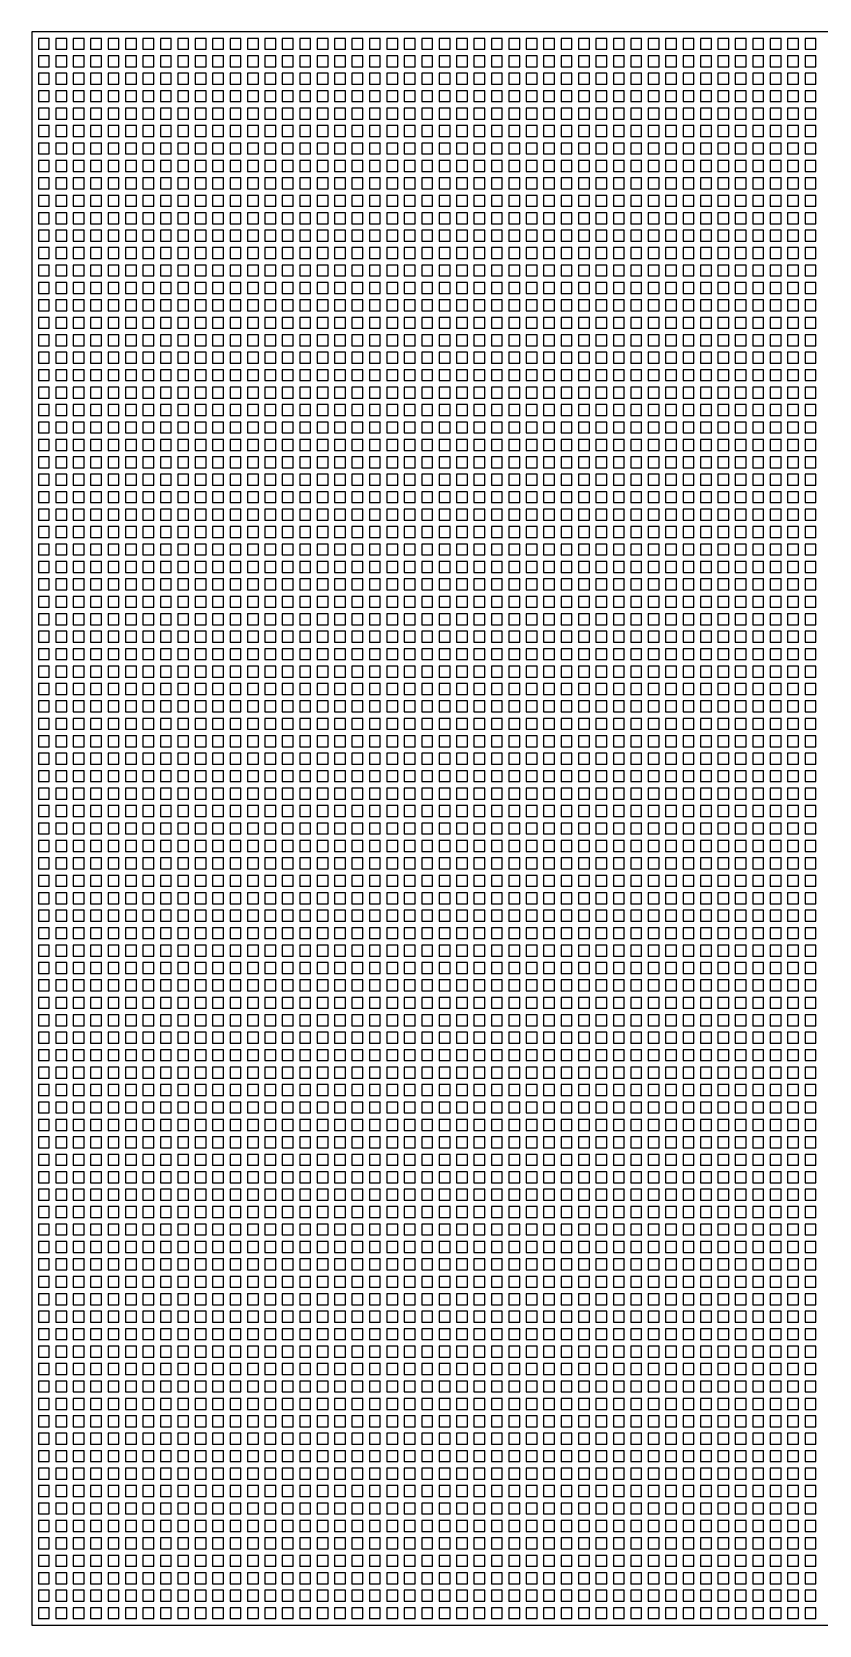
# Model space of a CAD drawing. Header units: millimetres. Extents: x 0 to 731, y 0 to 731.
# Drawn here: x 0 to 362, y 0 to 731 of the extents above; entities that cross this region are included whole.
import ezdxf

# ---------------------------------------------------------------- set-up
doc = ezdxf.new("R2010")
doc.units = ezdxf.units.MM

# ---------------------------------------------------------------- blocks, each defined once
blk = doc.blocks.new('*U1')
blk.add_lwpolyline([(-2.5, -2.5), (2.5, -2.5), (2.5, 2.5), (-2.5, 2.5)], close=True)
blk = doc.blocks.new('*U2')
at = {"color": 0, "linetype": 'ByBlock', "lineweight": -2, "transparency": 16777216}
for p in [(0, 720), (8, 720), (16, 720), (24, 720), (32, 720), (40, 720), (48, 720), (56, 720), (64, 720), (72, 720), (80, 720), (88, 720), (96, 720), (104, 720), (112, 720), (120, 720), (128, 720), (136, 720), (144, 720), (152, 720), (160, 720), (168, 720), (176, 720), (184, 720), (192, 720), (200, 720), (208, 720), (216, 720), (224, 720), (232, 720), (240, 720), (248, 720), (256, 720), (264, 720), (272, 720), (280, 720), (288, 720), (296, 720), (304, 720), (312, 720), (320, 720), (328, 720), (336, 720), (344, 720), (352, 720), (0, 712), (8, 712), (16, 712), (24, 712), (32, 712), (40, 712), (48, 712), (56, 712), (64, 712), (72, 712), (80, 712), (88, 712), (96, 712), (104, 712), (112, 712), (120, 712), (128, 712), (136, 712), (144, 712), (152, 712), (160, 712), (168, 712), (176, 712), (184, 712), (192, 712), (200, 712), (208, 712), (216, 712), (224, 712), (232, 712), (240, 712), (248, 712), (256, 712), (264, 712), (272, 712), (280, 712), (288, 712), (296, 712), (304, 712), (312, 712), (320, 712), (328, 712), (336, 712), (344, 712), (352, 712), (0, 704), (8, 704), (16, 704), (24, 704), (32, 704), (40, 704), (48, 704), (56, 704), (64, 704), (72, 704), (80, 704), (88, 704), (96, 704), (104, 704), (112, 704), (120, 704), (128, 704), (136, 704), (144, 704), (152, 704), (160, 704), (168, 704), (176, 704), (184, 704), (192, 704), (200, 704), (208, 704), (216, 704), (224, 704), (232, 704), (240, 704), (248, 704), (256, 704), (264, 704), (272, 704), (280, 704), (288, 704), (296, 704), (304, 704), (312, 704), (320, 704), (328, 704), (336, 704), (344, 704), (352, 704), (0, 696), (8, 696), (16, 696), (24, 696), (32, 696), (40, 696), (48, 696), (56, 696), (64, 696), (72, 696), (80, 696), (88, 696), (96, 696), (104, 696), (112, 696), (120, 696), (128, 696), (136, 696), (144, 696), (152, 696), (160, 696), (168, 696), (176, 696), (184, 696), (192, 696), (200, 696), (208, 696), (216, 696), (224, 696), (232, 696), (240, 696), (248, 696), (256, 696), (264, 696), (272, 696), (280, 696), (288, 696), (296, 696), (304, 696), (312, 696), (320, 696), (328, 696), (336, 696), (344, 696), (352, 696), (0, 688), (8, 688), (16, 688), (24, 688), (32, 688), (40, 688), (48, 688), (56, 688), (64, 688), (72, 688), (80, 688), (88, 688), (96, 688), (104, 688), (112, 688), (120, 688), (128, 688), (136, 688), (144, 688), (152, 688), (160, 688), (168, 688), (176, 688), (184, 688), (192, 688), (200, 688), (208, 688), (216, 688), (224, 688), (232, 688), (240, 688), (248, 688), (256, 688), (264, 688), (272, 688), (280, 688), (288, 688), (296, 688), (304, 688), (312, 688), (320, 688), (328, 688), (336, 688), (344, 688), (352, 688), (0, 680), (8, 680), (16, 680), (24, 680), (32, 680), (40, 680), (48, 680), (56, 680), (64, 680), (72, 680), (80, 680), (88, 680), (96, 680), (104, 680), (112, 680), (120, 680), (128, 680), (136, 680), (144, 680), (152, 680), (160, 680), (168, 680), (176, 680), (184, 680), (192, 680), (200, 680), (208, 680), (216, 680), (224, 680), (232, 680), (240, 680), (248, 680), (256, 680), (264, 680), (272, 680), (280, 680), (288, 680), (296, 680), (304, 680), (312, 680), (320, 680), (328, 680), (336, 680), (344, 680), (352, 680), (0, 672), (8, 672), (16, 672), (24, 672), (32, 672), (40, 672), (48, 672), (56, 672), (64, 672), (72, 672), (80, 672), (88, 672), (96, 672), (104, 672), (112, 672), (120, 672), (128, 672), (136, 672), (144, 672), (152, 672), (160, 672), (168, 672), (176, 672), (184, 672), (192, 672), (200, 672), (208, 672), (216, 672), (224, 672), (232, 672), (240, 672), (248, 672), (256, 672), (264, 672), (272, 672), (280, 672), (288, 672), (296, 672), (304, 672), (312, 672), (320, 672), (328, 672), (336, 672), (344, 672), (352, 672), (0, 664), (8, 664), (16, 664), (24, 664), (32, 664), (40, 664), (48, 664), (56, 664), (64, 664), (72, 664), (80, 664), (88, 664), (96, 664), (104, 664), (112, 664), (120, 664), (128, 664), (136, 664), (144, 664), (152, 664), (160, 664), (168, 664), (176, 664), (184, 664), (192, 664), (200, 664), (208, 664), (216, 664), (224, 664), (232, 664), (240, 664), (248, 664), (256, 664), (264, 664), (272, 664), (280, 664), (288, 664), (296, 664), (304, 664), (312, 664), (320, 664), (328, 664), (336, 664), (344, 664), (352, 664), (0, 656), (8, 656), (16, 656), (24, 656), (32, 656), (40, 656), (48, 656), (56, 656), (64, 656), (72, 656), (80, 656), (88, 656), (96, 656), (104, 656), (112, 656), (120, 656), (128, 656), (136, 656), (144, 656), (152, 656), (160, 656), (168, 656), (176, 656), (184, 656), (192, 656), (200, 656), (208, 656), (216, 656), (224, 656), (232, 656), (240, 656), (248, 656), (256, 656), (264, 656), (272, 656), (280, 656), (288, 656), (296, 656), (304, 656), (312, 656), (320, 656), (328, 656), (336, 656), (344, 656), (352, 656), (0, 648), (8, 648), (16, 648), (24, 648), (32, 648), (40, 648), (48, 648), (56, 648), (64, 648), (72, 648), (80, 648), (88, 648), (96, 648), (104, 648), (112, 648), (120, 648), (128, 648), (136, 648), (144, 648), (152, 648), (160, 648), (168, 648), (176, 648), (184, 648), (192, 648), (200, 648), (208, 648), (216, 648), (224, 648), (232, 648), (240, 648), (248, 648), (256, 648), (264, 648), (272, 648), (280, 648), (288, 648), (296, 648), (304, 648), (312, 648), (320, 648), (328, 648), (336, 648), (344, 648), (352, 648), (0, 640), (8, 640), (16, 640), (24, 640), (32, 640), (40, 640), (48, 640), (56, 640), (64, 640), (72, 640), (80, 640), (88, 640), (96, 640), (104, 640), (112, 640), (120, 640), (128, 640), (136, 640), (144, 640), (152, 640), (160, 640), (168, 640), (176, 640), (184, 640), (192, 640), (200, 640), (208, 640), (216, 640), (224, 640), (232, 640), (240, 640), (248, 640), (256, 640), (264, 640), (272, 640), (280, 640), (288, 640), (296, 640), (304, 640), (312, 640), (320, 640), (328, 640), (336, 640), (344, 640), (352, 640), (0, 632), (8, 632), (16, 632), (24, 632), (32, 632), (40, 632), (48, 632), (56, 632), (64, 632), (72, 632), (80, 632), (88, 632), (96, 632), (104, 632), (112, 632), (120, 632), (128, 632), (136, 632), (144, 632), (152, 632), (160, 632), (168, 632), (176, 632), (184, 632), (192, 632), (200, 632), (208, 632), (216, 632), (224, 632), (232, 632), (240, 632), (248, 632), (256, 632), (264, 632), (272, 632), (280, 632), (288, 632), (296, 632), (304, 632), (312, 632), (320, 632), (328, 632), (336, 632), (344, 632), (352, 632), (0, 624), (8, 624), (16, 624), (24, 624), (32, 624), (40, 624), (48, 624), (56, 624), (64, 624), (72, 624), (80, 624), (88, 624), (96, 624), (104, 624), (112, 624), (120, 624), (128, 624), (136, 624), (144, 624), (152, 624), (160, 624), (168, 624), (176, 624), (184, 624), (192, 624), (200, 624), (208, 624), (216, 624), (224, 624), (232, 624), (240, 624), (248, 624), (256, 624), (264, 624), (272, 624), (280, 624), (288, 624), (296, 624), (304, 624), (312, 624), (320, 624), (328, 624), (336, 624), (344, 624), (352, 624), (0, 616), (8, 616), (16, 616), (24, 616), (32, 616), (40, 616), (48, 616), (56, 616), (64, 616), (72, 616), (80, 616), (88, 616), (96, 616), (104, 616), (112, 616), (120, 616), (128, 616), (136, 616), (144, 616), (152, 616), (160, 616), (168, 616), (176, 616), (184, 616), (192, 616), (200, 616), (208, 616), (216, 616), (224, 616), (232, 616), (240, 616), (248, 616), (256, 616), (264, 616), (272, 616), (280, 616), (288, 616), (296, 616), (304, 616), (312, 616), (320, 616), (328, 616), (336, 616), (344, 616), (352, 616), (0, 608), (8, 608), (16, 608), (24, 608), (32, 608), (40, 608), (48, 608), (56, 608), (64, 608), (72, 608), (80, 608), (88, 608), (96, 608), (104, 608), (112, 608), (120, 608), (128, 608), (136, 608), (144, 608), (152, 608), (160, 608), (168, 608), (176, 608), (184, 608), (192, 608), (200, 608), (208, 608), (216, 608), (224, 608), (232, 608), (240, 608), (248, 608), (256, 608), (264, 608), (272, 608), (280, 608), (288, 608), (296, 608), (304, 608), (312, 608), (320, 608), (328, 608), (336, 608), (344, 608), (352, 608), (0, 600), (8, 600), (16, 600), (24, 600), (32, 600), (40, 600), (48, 600), (56, 600), (64, 600), (72, 600), (80, 600), (88, 600), (96, 600), (104, 600), (112, 600), (120, 600), (128, 600), (136, 600), (144, 600), (152, 600), (160, 600), (168, 600), (176, 600), (184, 600), (192, 600), (200, 600), (208, 600), (216, 600), (224, 600), (232, 600), (240, 600), (248, 600), (256, 600), (264, 600), (272, 600), (280, 600), (288, 600), (296, 600), (304, 600), (312, 600), (320, 600), (328, 600), (336, 600), (344, 600), (352, 600), (0, 592), (8, 592), (16, 592), (24, 592), (32, 592), (40, 592), (48, 592), (56, 592), (64, 592), (72, 592), (80, 592), (88, 592), (96, 592), (104, 592), (112, 592), (120, 592), (128, 592), (136, 592), (144, 592), (152, 592), (160, 592), (168, 592), (176, 592), (184, 592), (192, 592), (200, 592), (208, 592), (216, 592), (224, 592), (232, 592), (240, 592), (248, 592), (256, 592), (264, 592), (272, 592), (280, 592), (288, 592), (296, 592), (304, 592), (312, 592), (320, 592), (328, 592), (336, 592), (344, 592), (352, 592), (0, 584), (8, 584), (16, 584), (24, 584), (32, 584), (40, 584), (48, 584), (56, 584), (64, 584), (72, 584), (80, 584), (88, 584), (96, 584), (104, 584), (112, 584), (120, 584), (128, 584), (136, 584), (144, 584), (152, 584), (160, 584), (168, 584), (176, 584), (184, 584), (192, 584), (200, 584), (208, 584), (216, 584), (224, 584), (232, 584), (240, 584), (248, 584), (256, 584), (264, 584), (272, 584), (280, 584), (288, 584), (296, 584), (304, 584), (312, 584), (320, 584), (328, 584), (336, 584), (344, 584), (352, 584), (0, 576), (8, 576), (16, 576), (24, 576), (32, 576), (40, 576), (48, 576), (56, 576), (64, 576), (72, 576), (80, 576), (88, 576), (96, 576), (104, 576), (112, 576), (120, 576), (128, 576), (136, 576), (144, 576), (152, 576), (160, 576), (168, 576), (176, 576), (184, 576), (192, 576), (200, 576), (208, 576), (216, 576), (224, 576), (232, 576), (240, 576), (248, 576), (256, 576), (264, 576), (272, 576), (280, 576), (288, 576), (296, 576), (304, 576), (312, 576), (320, 576), (328, 576), (336, 576), (344, 576), (352, 576), (0, 568), (8, 568), (16, 568), (24, 568), (32, 568), (40, 568), (48, 568), (56, 568), (64, 568), (72, 568), (80, 568), (88, 568), (96, 568), (104, 568), (112, 568), (120, 568), (128, 568), (136, 568), (144, 568), (152, 568), (160, 568), (168, 568), (176, 568), (184, 568), (192, 568), (200, 568), (208, 568), (216, 568), (224, 568), (232, 568), (240, 568), (248, 568), (256, 568), (264, 568), (272, 568), (280, 568), (288, 568), (296, 568), (304, 568), (312, 568), (320, 568), (328, 568), (336, 568), (344, 568), (352, 568), (0, 560), (8, 560), (16, 560), (24, 560), (32, 560), (40, 560), (48, 560), (56, 560), (64, 560), (72, 560), (80, 560), (88, 560), (96, 560), (104, 560), (112, 560), (120, 560), (128, 560), (136, 560), (144, 560), (152, 560), (160, 560), (168, 560), (176, 560), (184, 560), (192, 560), (200, 560), (208, 560), (216, 560), (224, 560), (232, 560), (240, 560), (248, 560), (256, 560), (264, 560), (272, 560), (280, 560), (288, 560), (296, 560), (304, 560), (312, 560), (320, 560), (328, 560), (336, 560), (344, 560), (352, 560), (0, 552), (8, 552), (16, 552), (24, 552), (32, 552), (40, 552), (48, 552), (56, 552), (64, 552), (72, 552), (80, 552), (88, 552), (96, 552), (104, 552), (112, 552), (120, 552), (128, 552), (136, 552), (144, 552), (152, 552), (160, 552), (168, 552), (176, 552), (184, 552), (192, 552), (200, 552), (208, 552), (216, 552), (224, 552), (232, 552), (240, 552), (248, 552), (256, 552), (264, 552), (272, 552), (280, 552), (288, 552), (296, 552), (304, 552), (312, 552), (320, 552), (328, 552), (336, 552), (344, 552), (352, 552), (0, 544), (8, 544), (16, 544), (24, 544), (32, 544), (40, 544), (48, 544), (56, 544), (64, 544), (72, 544), (80, 544), (88, 544), (96, 544), (104, 544), (112, 544), (120, 544), (128, 544), (136, 544), (144, 544), (152, 544), (160, 544), (168, 544), (176, 544), (184, 544), (192, 544), (200, 544), (208, 544), (216, 544), (224, 544), (232, 544), (240, 544), (248, 544), (256, 544), (264, 544), (272, 544), (280, 544), (288, 544), (296, 544), (304, 544), (312, 544), (320, 544), (328, 544), (336, 544), (344, 544), (352, 544), (0, 536), (8, 536), (16, 536), (24, 536), (32, 536), (40, 536), (48, 536), (56, 536), (64, 536), (72, 536), (80, 536), (88, 536), (96, 536), (104, 536), (112, 536), (120, 536), (128, 536), (136, 536), (144, 536), (152, 536), (160, 536), (168, 536), (176, 536), (184, 536), (192, 536), (200, 536), (208, 536), (216, 536), (224, 536), (232, 536), (240, 536), (248, 536), (256, 536), (264, 536), (272, 536), (280, 536), (288, 536), (296, 536), (304, 536), (312, 536), (320, 536), (328, 536), (336, 536), (344, 536), (352, 536), (0, 528), (8, 528), (16, 528), (24, 528), (32, 528), (40, 528), (48, 528), (56, 528), (64, 528), (72, 528), (80, 528), (88, 528), (96, 528), (104, 528), (112, 528), (120, 528), (128, 528), (136, 528), (144, 528), (152, 528), (160, 528), (168, 528), (176, 528), (184, 528), (192, 528), (200, 528), (208, 528), (216, 528), (224, 528), (232, 528), (240, 528), (248, 528), (256, 528), (264, 528), (272, 528), (280, 528), (288, 528), (296, 528), (304, 528), (312, 528), (320, 528), (328, 528), (336, 528), (344, 528), (352, 528), (0, 520), (8, 520), (16, 520), (24, 520), (32, 520), (40, 520), (48, 520), (56, 520), (64, 520), (72, 520), (80, 520), (88, 520), (96, 520), (104, 520), (112, 520), (120, 520), (128, 520), (136, 520), (144, 520), (152, 520), (160, 520), (168, 520), (176, 520), (184, 520), (192, 520), (200, 520), (208, 520), (216, 520), (224, 520), (232, 520), (240, 520), (248, 520), (256, 520), (264, 520), (272, 520), (280, 520), (288, 520), (296, 520), (304, 520), (312, 520), (320, 520), (328, 520), (336, 520), (344, 520), (352, 520), (0, 512), (8, 512), (16, 512), (24, 512), (32, 512), (40, 512), (48, 512), (56, 512), (64, 512), (72, 512), (80, 512), (88, 512), (96, 512), (104, 512), (112, 512), (120, 512), (128, 512), (136, 512), (144, 512), (152, 512), (160, 512), (168, 512), (176, 512), (184, 512), (192, 512), (200, 512), (208, 512), (216, 512), (224, 512), (232, 512), (240, 512), (248, 512), (256, 512), (264, 512), (272, 512), (280, 512), (288, 512), (296, 512), (304, 512), (312, 512), (320, 512), (328, 512), (336, 512), (344, 512), (352, 512), (0, 504), (8, 504), (16, 504), (24, 504), (32, 504), (40, 504), (48, 504), (56, 504), (64, 504), (72, 504), (80, 504), (88, 504), (96, 504), (104, 504), (112, 504), (120, 504), (128, 504), (136, 504), (144, 504), (152, 504), (160, 504), (168, 504), (176, 504), (184, 504), (192, 504), (200, 504), (208, 504), (216, 504), (224, 504), (232, 504), (240, 504), (248, 504), (256, 504), (264, 504), (272, 504), (280, 504), (288, 504), (296, 504), (304, 504), (312, 504), (320, 504), (328, 504), (336, 504), (344, 504), (352, 504), (0, 496), (8, 496), (16, 496), (24, 496), (32, 496), (40, 496), (48, 496), (56, 496), (64, 496), (72, 496), (80, 496), (88, 496), (96, 496), (104, 496), (112, 496), (120, 496), (128, 496), (136, 496), (144, 496), (152, 496), (160, 496), (168, 496), (176, 496), (184, 496), (192, 496), (200, 496), (208, 496), (216, 496), (224, 496), (232, 496), (240, 496), (248, 496), (256, 496), (264, 496), (272, 496), (280, 496), (288, 496), (296, 496), (304, 496), (312, 496), (320, 496), (328, 496), (336, 496), (344, 496), (352, 496), (0, 488), (8, 488), (16, 488), (24, 488), (32, 488), (40, 488), (48, 488), (56, 488), (64, 488), (72, 488), (80, 488), (88, 488), (96, 488), (104, 488), (112, 488), (120, 488), (128, 488), (136, 488), (144, 488), (152, 488), (160, 488), (168, 488), (176, 488), (184, 488), (192, 488), (200, 488), (208, 488), (216, 488), (224, 488), (232, 488), (240, 488), (248, 488), (256, 488), (264, 488), (272, 488), (280, 488), (288, 488), (296, 488), (304, 488), (312, 488), (320, 488), (328, 488), (336, 488), (344, 488), (352, 488), (0, 480), (8, 480), (16, 480), (24, 480), (32, 480), (40, 480), (48, 480), (56, 480), (64, 480), (72, 480), (80, 480), (88, 480), (96, 480), (104, 480), (112, 480), (120, 480), (128, 480), (136, 480), (144, 480), (152, 480), (160, 480), (168, 480), (176, 480), (184, 480), (192, 480), (200, 480), (208, 480), (216, 480), (224, 480), (232, 480), (240, 480), (248, 480), (256, 480), (264, 480), (272, 480), (280, 480), (288, 480), (296, 480), (304, 480), (312, 480), (320, 480), (328, 480), (336, 480), (344, 480), (352, 480), (0, 472), (8, 472), (16, 472), (24, 472), (32, 472), (40, 472), (48, 472), (56, 472), (64, 472), (72, 472), (80, 472), (88, 472), (96, 472), (104, 472), (112, 472), (120, 472), (128, 472), (136, 472), (144, 472), (152, 472), (160, 472), (168, 472), (176, 472), (184, 472), (192, 472), (200, 472), (208, 472), (216, 472), (224, 472), (232, 472), (240, 472), (248, 472), (256, 472), (264, 472), (272, 472), (280, 472), (288, 472), (296, 472), (304, 472), (312, 472), (320, 472), (328, 472), (336, 472), (344, 472), (352, 472), (0, 464), (8, 464), (16, 464), (24, 464), (32, 464), (40, 464), (48, 464), (56, 464), (64, 464), (72, 464), (80, 464), (88, 464), (96, 464), (104, 464), (112, 464), (120, 464), (128, 464), (136, 464), (144, 464), (152, 464), (160, 464), (168, 464), (176, 464), (184, 464), (192, 464), (200, 464), (208, 464), (216, 464), (224, 464), (232, 464), (240, 464), (248, 464), (256, 464), (264, 464), (272, 464), (280, 464), (288, 464), (296, 464), (304, 464), (312, 464), (320, 464), (328, 464), (336, 464), (344, 464), (352, 464), (0, 456), (8, 456), (16, 456), (24, 456), (32, 456), (40, 456), (48, 456), (56, 456), (64, 456), (72, 456), (80, 456), (88, 456), (96, 456), (104, 456), (112, 456), (120, 456), (128, 456), (136, 456), (144, 456), (152, 456), (160, 456), (168, 456), (176, 456), (184, 456), (192, 456), (200, 456), (208, 456), (216, 456), (224, 456), (232, 456), (240, 456), (248, 456), (256, 456), (264, 456), (272, 456), (280, 456), (288, 456), (296, 456), (304, 456), (312, 456), (320, 456), (328, 456), (336, 456), (344, 456), (352, 456), (0, 448), (8, 448), (16, 448), (24, 448), (32, 448), (40, 448), (48, 448), (56, 448), (64, 448), (72, 448), (80, 448), (88, 448), (96, 448), (104, 448), (112, 448), (120, 448), (128, 448), (136, 448), (144, 448), (152, 448), (160, 448), (168, 448), (176, 448), (184, 448), (192, 448), (200, 448), (208, 448), (216, 448), (224, 448), (232, 448), (240, 448), (248, 448), (256, 448), (264, 448), (272, 448), (280, 448), (288, 448), (296, 448), (304, 448), (312, 448), (320, 448), (328, 448), (336, 448), (344, 448), (352, 448), (0, 440), (8, 440), (16, 440), (24, 440), (32, 440), (40, 440), (48, 440), (56, 440), (64, 440), (72, 440), (80, 440), (88, 440), (96, 440), (104, 440), (112, 440), (120, 440), (128, 440), (136, 440), (144, 440), (152, 440), (160, 440), (168, 440), (176, 440), (184, 440), (192, 440), (200, 440), (208, 440), (216, 440), (224, 440), (232, 440), (240, 440), (248, 440), (256, 440), (264, 440), (272, 440), (280, 440), (288, 440), (296, 440), (304, 440), (312, 440), (320, 440), (328, 440), (336, 440), (344, 440), (352, 440), (0, 432), (8, 432), (16, 432), (24, 432), (32, 432), (40, 432), (48, 432), (56, 432), (64, 432), (72, 432), (80, 432), (88, 432), (96, 432), (104, 432), (112, 432), (120, 432), (128, 432), (136, 432), (144, 432), (152, 432), (160, 432), (168, 432), (176, 432), (184, 432), (192, 432), (200, 432), (208, 432), (216, 432), (224, 432), (232, 432), (240, 432), (248, 432), (256, 432), (264, 432), (272, 432), (280, 432), (288, 432), (296, 432), (304, 432), (312, 432), (320, 432), (328, 432), (336, 432), (344, 432), (352, 432), (0, 424), (8, 424), (16, 424), (24, 424), (32, 424), (40, 424), (48, 424), (56, 424), (64, 424), (72, 424), (80, 424), (88, 424), (96, 424), (104, 424), (112, 424), (120, 424), (128, 424), (136, 424), (144, 424), (152, 424), (160, 424), (168, 424), (176, 424), (184, 424), (192, 424), (200, 424), (208, 424), (216, 424), (224, 424), (232, 424), (240, 424), (248, 424), (256, 424), (264, 424), (272, 424), (280, 424), (288, 424), (296, 424), (304, 424), (312, 424), (320, 424), (328, 424), (336, 424), (344, 424), (352, 424), (0, 416), (8, 416), (16, 416), (24, 416), (32, 416), (40, 416), (48, 416), (56, 416), (64, 416), (72, 416), (80, 416), (88, 416), (96, 416), (104, 416), (112, 416), (120, 416), (128, 416), (136, 416), (144, 416), (152, 416), (160, 416), (168, 416), (176, 416), (184, 416), (192, 416), (200, 416), (208, 416), (216, 416), (224, 416), (232, 416), (240, 416), (248, 416), (256, 416), (264, 416), (272, 416), (280, 416), (288, 416), (296, 416), (304, 416), (312, 416), (320, 416), (328, 416), (336, 416), (344, 416), (352, 416), (0, 408), (8, 408), (16, 408), (24, 408), (32, 408), (40, 408), (48, 408), (56, 408), (64, 408), (72, 408), (80, 408), (88, 408), (96, 408), (104, 408), (112, 408), (120, 408), (128, 408), (136, 408), (144, 408), (152, 408), (160, 408), (168, 408), (176, 408), (184, 408), (192, 408), (200, 408), (208, 408), (216, 408), (224, 408), (232, 408), (240, 408), (248, 408), (256, 408), (264, 408), (272, 408), (280, 408), (288, 408), (296, 408), (304, 408), (312, 408), (320, 408), (328, 408), (336, 408), (344, 408), (352, 408), (0, 400), (8, 400), (16, 400), (24, 400), (32, 400), (40, 400), (48, 400), (56, 400), (64, 400), (72, 400), (80, 400), (88, 400), (96, 400), (104, 400), (112, 400), (120, 400), (128, 400), (136, 400), (144, 400), (152, 400), (160, 400), (168, 400), (176, 400), (184, 400), (192, 400), (200, 400), (208, 400), (216, 400), (224, 400), (232, 400), (240, 400), (248, 400), (256, 400), (264, 400), (272, 400), (280, 400), (288, 400), (296, 400), (304, 400), (312, 400), (320, 400), (328, 400), (336, 400), (344, 400), (352, 400), (0, 392), (8, 392), (16, 392), (24, 392), (32, 392), (40, 392), (48, 392), (56, 392), (64, 392), (72, 392), (80, 392), (88, 392), (96, 392), (104, 392), (112, 392), (120, 392), (128, 392), (136, 392), (144, 392), (152, 392), (160, 392), (168, 392), (176, 392), (184, 392), (192, 392), (200, 392), (208, 392), (216, 392), (224, 392), (232, 392), (240, 392), (248, 392), (256, 392), (264, 392), (272, 392), (280, 392), (288, 392), (296, 392), (304, 392), (312, 392), (320, 392), (328, 392), (336, 392), (344, 392), (352, 392), (0, 384), (8, 384), (16, 384), (24, 384), (32, 384), (40, 384), (48, 384), (56, 384), (64, 384), (72, 384), (80, 384), (88, 384), (96, 384), (104, 384), (112, 384), (120, 384), (128, 384), (136, 384), (144, 384), (152, 384), (160, 384), (168, 384), (176, 384), (184, 384), (192, 384), (200, 384), (208, 384), (216, 384), (224, 384), (232, 384), (240, 384), (248, 384), (256, 384), (264, 384), (272, 384), (280, 384), (288, 384), (296, 384), (304, 384), (312, 384), (320, 384), (328, 384), (336, 384), (344, 384), (352, 384), (0, 376), (8, 376), (16, 376), (24, 376), (32, 376), (40, 376), (48, 376), (56, 376), (64, 376), (72, 376), (80, 376), (88, 376), (96, 376), (104, 376), (112, 376), (120, 376), (128, 376), (136, 376), (144, 376), (152, 376), (160, 376), (168, 376), (176, 376), (184, 376), (192, 376), (200, 376), (208, 376), (216, 376), (224, 376), (232, 376), (240, 376), (248, 376), (256, 376), (264, 376), (272, 376), (280, 376), (288, 376), (296, 376), (304, 376), (312, 376), (320, 376), (328, 376), (336, 376), (344, 376), (352, 376), (0, 368), (8, 368), (16, 368), (24, 368), (32, 368), (40, 368), (48, 368), (56, 368), (64, 368), (72, 368), (80, 368), (88, 368), (96, 368), (104, 368), (112, 368), (120, 368), (128, 368), (136, 368), (144, 368), (152, 368), (160, 368), (168, 368), (176, 368), (184, 368), (192, 368), (200, 368), (208, 368), (216, 368), (224, 368), (232, 368), (240, 368), (248, 368), (256, 368), (264, 368), (272, 368), (280, 368), (288, 368), (296, 368), (304, 368), (312, 368), (320, 368), (328, 368), (336, 368), (344, 368), (352, 368), (0, 360), (8, 360), (16, 360), (24, 360), (32, 360), (40, 360), (48, 360), (56, 360), (64, 360), (72, 360), (80, 360), (88, 360), (96, 360), (104, 360), (112, 360), (120, 360), (128, 360), (136, 360), (144, 360), (152, 360), (160, 360), (168, 360), (176, 360), (184, 360), (192, 360), (200, 360), (208, 360), (216, 360), (224, 360), (232, 360), (240, 360), (248, 360), (256, 360), (264, 360), (272, 360), (280, 360), (288, 360), (296, 360), (304, 360), (312, 360), (320, 360), (328, 360), (336, 360), (344, 360), (352, 360), (0, 352), (8, 352), (16, 352), (24, 352), (32, 352), (40, 352), (48, 352), (56, 352), (64, 352), (72, 352), (80, 352), (88, 352), (96, 352), (104, 352), (112, 352), (120, 352), (128, 352), (136, 352), (144, 352), (152, 352), (160, 352), (168, 352), (176, 352), (184, 352), (192, 352), (200, 352), (208, 352), (216, 352), (224, 352), (232, 352), (240, 352), (248, 352), (256, 352), (264, 352), (272, 352), (280, 352), (288, 352), (296, 352), (304, 352), (312, 352), (320, 352), (328, 352), (336, 352), (344, 352), (352, 352), (0, 344), (8, 344), (16, 344), (24, 344), (32, 344), (40, 344), (48, 344), (56, 344), (64, 344), (72, 344), (80, 344), (88, 344), (96, 344), (104, 344), (112, 344), (120, 344), (128, 344), (136, 344), (144, 344), (152, 344), (160, 344), (168, 344), (176, 344), (184, 344), (192, 344), (200, 344), (208, 344), (216, 344), (224, 344), (232, 344), (240, 344), (248, 344), (256, 344), (264, 344), (272, 344), (280, 344), (288, 344), (296, 344), (304, 344), (312, 344), (320, 344), (328, 344), (336, 344), (344, 344), (352, 344), (0, 336), (8, 336), (16, 336), (24, 336), (32, 336), (40, 336), (48, 336), (56, 336), (64, 336), (72, 336), (80, 336), (88, 336), (96, 336), (104, 336), (112, 336), (120, 336), (128, 336), (136, 336), (144, 336), (152, 336), (160, 336), (168, 336), (176, 336), (184, 336), (192, 336), (200, 336), (208, 336), (216, 336), (224, 336), (232, 336), (240, 336), (248, 336), (256, 336), (264, 336), (272, 336), (280, 336), (288, 336), (296, 336), (304, 336), (312, 336), (320, 336), (328, 336), (336, 336), (344, 336), (352, 336), (0, 328), (8, 328), (16, 328), (24, 328), (32, 328), (40, 328), (48, 328), (56, 328), (64, 328), (72, 328), (80, 328), (88, 328), (96, 328), (104, 328), (112, 328), (120, 328), (128, 328), (136, 328), (144, 328), (152, 328), (160, 328), (168, 328), (176, 328), (184, 328), (192, 328), (200, 328), (208, 328), (216, 328), (224, 328), (232, 328), (240, 328), (248, 328), (256, 328), (264, 328), (272, 328), (280, 328), (288, 328), (296, 328), (304, 328), (312, 328), (320, 328), (328, 328), (336, 328), (344, 328), (352, 328), (0, 320), (8, 320), (16, 320), (24, 320), (32, 320), (40, 320), (48, 320), (56, 320), (64, 320), (72, 320), (80, 320), (88, 320), (96, 320), (104, 320), (112, 320), (120, 320), (128, 320), (136, 320), (144, 320), (152, 320), (160, 320), (168, 320), (176, 320), (184, 320), (192, 320), (200, 320), (208, 320), (216, 320), (224, 320), (232, 320), (240, 320), (248, 320), (256, 320), (264, 320), (272, 320), (280, 320), (288, 320), (296, 320), (304, 320), (312, 320), (320, 320), (328, 320), (336, 320), (344, 320), (352, 320), (0, 312), (8, 312), (16, 312), (24, 312), (32, 312), (40, 312), (48, 312), (56, 312), (64, 312), (72, 312), (80, 312), (88, 312), (96, 312), (104, 312), (112, 312), (120, 312), (128, 312), (136, 312), (144, 312), (152, 312), (160, 312), (168, 312), (176, 312), (184, 312), (192, 312), (200, 312), (208, 312), (216, 312), (224, 312), (232, 312), (240, 312), (248, 312), (256, 312), (264, 312), (272, 312), (280, 312), (288, 312), (296, 312), (304, 312), (312, 312), (320, 312), (328, 312), (336, 312), (344, 312), (352, 312), (0, 304), (8, 304), (16, 304), (24, 304), (32, 304), (40, 304), (48, 304), (56, 304), (64, 304), (72, 304), (80, 304), (88, 304), (96, 304), (104, 304), (112, 304), (120, 304), (128, 304), (136, 304), (144, 304), (152, 304), (160, 304), (168, 304), (176, 304), (184, 304), (192, 304), (200, 304), (208, 304), (216, 304), (224, 304), (232, 304), (240, 304), (248, 304), (256, 304), (264, 304), (272, 304), (280, 304), (288, 304), (296, 304), (304, 304), (312, 304), (320, 304), (328, 304), (336, 304), (344, 304), (352, 304), (0, 296), (8, 296), (16, 296), (24, 296), (32, 296), (40, 296), (48, 296), (56, 296), (64, 296), (72, 296), (80, 296), (88, 296), (96, 296), (104, 296), (112, 296), (120, 296), (128, 296), (136, 296), (144, 296), (152, 296), (160, 296), (168, 296), (176, 296), (184, 296), (192, 296), (200, 296), (208, 296), (216, 296), (224, 296), (232, 296), (240, 296), (248, 296), (256, 296), (264, 296), (272, 296), (280, 296), (288, 296), (296, 296), (304, 296), (312, 296), (320, 296), (328, 296), (336, 296), (344, 296), (352, 296), (0, 288), (8, 288), (16, 288), (24, 288), (32, 288), (40, 288), (48, 288), (56, 288), (64, 288), (72, 288), (80, 288), (88, 288), (96, 288), (104, 288), (112, 288), (120, 288), (128, 288), (136, 288), (144, 288), (152, 288), (160, 288), (168, 288), (176, 288), (184, 288), (192, 288), (200, 288), (208, 288), (216, 288), (224, 288), (232, 288), (240, 288), (248, 288), (256, 288), (264, 288), (272, 288), (280, 288), (288, 288), (296, 288), (304, 288), (312, 288), (320, 288), (328, 288), (336, 288), (344, 288), (352, 288), (0, 280), (8, 280), (16, 280), (24, 280), (32, 280), (40, 280), (48, 280), (56, 280), (64, 280), (72, 280), (80, 280), (88, 280), (96, 280), (104, 280), (112, 280), (120, 280), (128, 280), (136, 280), (144, 280), (152, 280), (160, 280), (168, 280), (176, 280), (184, 280), (192, 280), (200, 280), (208, 280), (216, 280), (224, 280), (232, 280), (240, 280), (248, 280), (256, 280), (264, 280), (272, 280), (280, 280), (288, 280), (296, 280), (304, 280), (312, 280), (320, 280), (328, 280), (336, 280), (344, 280), (352, 280), (0, 272), (8, 272), (16, 272), (24, 272), (32, 272), (40, 272), (48, 272), (56, 272), (64, 272), (72, 272), (80, 272), (88, 272), (96, 272), (104, 272), (112, 272), (120, 272), (128, 272), (136, 272), (144, 272), (152, 272), (160, 272), (168, 272), (176, 272), (184, 272), (192, 272), (200, 272), (208, 272), (216, 272), (224, 272), (232, 272), (240, 272), (248, 272), (256, 272), (264, 272), (272, 272), (280, 272), (288, 272), (296, 272), (304, 272), (312, 272), (320, 272), (328, 272), (336, 272), (344, 272), (352, 272), (0, 264), (8, 264), (16, 264), (24, 264), (32, 264), (40, 264), (48, 264), (56, 264), (64, 264), (72, 264), (80, 264), (88, 264), (96, 264), (104, 264), (112, 264), (120, 264), (128, 264), (136, 264), (144, 264), (152, 264), (160, 264), (168, 264), (176, 264), (184, 264), (192, 264), (200, 264), (208, 264), (216, 264), (224, 264), (232, 264), (240, 264), (248, 264), (256, 264), (264, 264), (272, 264), (280, 264), (288, 264), (296, 264), (304, 264), (312, 264), (320, 264), (328, 264), (336, 264), (344, 264), (352, 264), (0, 256), (8, 256), (16, 256), (24, 256), (32, 256), (40, 256), (48, 256), (56, 256), (64, 256), (72, 256), (80, 256), (88, 256), (96, 256), (104, 256), (112, 256), (120, 256), (128, 256), (136, 256), (144, 256), (152, 256), (160, 256), (168, 256), (176, 256), (184, 256), (192, 256), (200, 256), (208, 256), (216, 256), (224, 256), (232, 256), (240, 256), (248, 256), (256, 256), (264, 256), (272, 256), (280, 256), (288, 256), (296, 256), (304, 256), (312, 256), (320, 256), (328, 256), (336, 256), (344, 256), (352, 256), (0, 248), (8, 248), (16, 248), (24, 248), (32, 248), (40, 248), (48, 248), (56, 248), (64, 248), (72, 248), (80, 248), (88, 248), (96, 248), (104, 248), (112, 248), (120, 248), (128, 248), (136, 248), (144, 248), (152, 248), (160, 248), (168, 248), (176, 248), (184, 248), (192, 248), (200, 248), (208, 248), (216, 248), (224, 248), (232, 248), (240, 248), (248, 248), (256, 248), (264, 248), (272, 248), (280, 248), (288, 248), (296, 248), (304, 248), (312, 248), (320, 248), (328, 248), (336, 248), (344, 248), (352, 248), (0, 240), (8, 240), (16, 240), (24, 240), (32, 240), (40, 240), (48, 240), (56, 240), (64, 240), (72, 240), (80, 240), (88, 240), (96, 240), (104, 240), (112, 240), (120, 240), (128, 240), (136, 240), (144, 240), (152, 240), (160, 240), (168, 240), (176, 240), (184, 240), (192, 240), (200, 240), (208, 240), (216, 240), (224, 240), (232, 240), (240, 240), (248, 240), (256, 240), (264, 240), (272, 240), (280, 240), (288, 240), (296, 240), (304, 240), (312, 240), (320, 240), (328, 240), (336, 240), (344, 240), (352, 240), (0, 232), (8, 232), (16, 232), (24, 232), (32, 232), (40, 232), (48, 232), (56, 232), (64, 232), (72, 232), (80, 232), (88, 232), (96, 232), (104, 232), (112, 232), (120, 232), (128, 232), (136, 232), (144, 232), (152, 232), (160, 232), (168, 232), (176, 232), (184, 232), (192, 232), (200, 232), (208, 232), (216, 232), (224, 232), (232, 232), (240, 232), (248, 232), (256, 232), (264, 232), (272, 232), (280, 232), (288, 232), (296, 232), (304, 232), (312, 232), (320, 232), (328, 232), (336, 232), (344, 232), (352, 232), (0, 224), (8, 224), (16, 224), (24, 224), (32, 224), (40, 224), (48, 224), (56, 224), (64, 224), (72, 224), (80, 224), (88, 224), (96, 224), (104, 224), (112, 224), (120, 224), (128, 224), (136, 224), (144, 224), (152, 224), (160, 224), (168, 224), (176, 224), (184, 224), (192, 224), (200, 224), (208, 224), (216, 224), (224, 224), (232, 224), (240, 224), (248, 224), (256, 224), (264, 224), (272, 224), (280, 224), (288, 224), (296, 224), (304, 224), (312, 224), (320, 224), (328, 224), (336, 224), (344, 224), (352, 224), (0, 216), (8, 216), (16, 216), (24, 216), (32, 216), (40, 216), (48, 216), (56, 216), (64, 216), (72, 216), (80, 216), (88, 216), (96, 216), (104, 216), (112, 216), (120, 216), (128, 216), (136, 216), (144, 216), (152, 216), (160, 216), (168, 216), (176, 216), (184, 216), (192, 216), (200, 216), (208, 216), (216, 216), (224, 216), (232, 216), (240, 216), (248, 216), (256, 216), (264, 216), (272, 216), (280, 216), (288, 216), (296, 216), (304, 216), (312, 216), (320, 216), (328, 216), (336, 216), (344, 216), (352, 216), (0, 208), (8, 208), (16, 208), (24, 208), (32, 208), (40, 208), (48, 208), (56, 208), (64, 208), (72, 208), (80, 208), (88, 208), (96, 208), (104, 208), (112, 208), (120, 208), (128, 208), (136, 208), (144, 208), (152, 208), (160, 208), (168, 208), (176, 208), (184, 208), (192, 208), (200, 208), (208, 208), (216, 208), (224, 208), (232, 208), (240, 208), (248, 208), (256, 208), (264, 208), (272, 208), (280, 208), (288, 208), (296, 208), (304, 208), (312, 208), (320, 208), (328, 208), (336, 208), (344, 208), (352, 208), (0, 200), (8, 200), (16, 200), (24, 200), (32, 200), (40, 200), (48, 200), (56, 200), (64, 200), (72, 200), (80, 200), (88, 200), (96, 200), (104, 200), (112, 200), (120, 200), (128, 200), (136, 200), (144, 200), (152, 200), (160, 200), (168, 200), (176, 200), (184, 200), (192, 200), (200, 200), (208, 200), (216, 200), (224, 200), (232, 200), (240, 200), (248, 200), (256, 200), (264, 200), (272, 200), (280, 200), (288, 200), (296, 200), (304, 200), (312, 200), (320, 200), (328, 200), (336, 200), (344, 200), (352, 200), (0, 192), (8, 192), (16, 192), (24, 192), (32, 192), (40, 192), (48, 192), (56, 192), (64, 192), (72, 192), (80, 192), (88, 192), (96, 192), (104, 192), (112, 192), (120, 192), (128, 192), (136, 192), (144, 192), (152, 192), (160, 192), (168, 192), (176, 192), (184, 192), (192, 192), (200, 192), (208, 192), (216, 192), (224, 192), (232, 192), (240, 192), (248, 192), (256, 192), (264, 192), (272, 192), (280, 192), (288, 192), (296, 192), (304, 192), (312, 192), (320, 192), (328, 192), (336, 192), (344, 192), (352, 192), (0, 184), (8, 184), (16, 184), (24, 184), (32, 184), (40, 184), (48, 184), (56, 184), (64, 184), (72, 184), (80, 184), (88, 184), (96, 184), (104, 184), (112, 184), (120, 184), (128, 184), (136, 184), (144, 184), (152, 184), (160, 184), (168, 184), (176, 184), (184, 184), (192, 184), (200, 184), (208, 184), (216, 184), (224, 184), (232, 184), (240, 184), (248, 184), (256, 184), (264, 184), (272, 184), (280, 184), (288, 184), (296, 184), (304, 184), (312, 184), (320, 184), (328, 184), (336, 184), (344, 184), (352, 184), (0, 176), (8, 176), (16, 176), (24, 176), (32, 176), (40, 176), (48, 176), (56, 176), (64, 176), (72, 176), (80, 176), (88, 176), (96, 176), (104, 176), (112, 176), (120, 176), (128, 176), (136, 176), (144, 176), (152, 176), (160, 176), (168, 176), (176, 176), (184, 176), (192, 176), (200, 176), (208, 176), (216, 176), (224, 176), (232, 176), (240, 176), (248, 176), (256, 176), (264, 176), (272, 176), (280, 176), (288, 176), (296, 176), (304, 176), (312, 176), (320, 176), (328, 176), (336, 176), (344, 176), (352, 176), (0, 168), (8, 168), (16, 168), (24, 168), (32, 168), (40, 168), (48, 168), (56, 168), (64, 168), (72, 168), (80, 168), (88, 168), (96, 168), (104, 168), (112, 168), (120, 168), (128, 168), (136, 168), (144, 168), (152, 168), (160, 168), (168, 168), (176, 168), (184, 168), (192, 168), (200, 168), (208, 168), (216, 168), (224, 168), (232, 168), (240, 168), (248, 168), (256, 168), (264, 168), (272, 168), (280, 168), (288, 168), (296, 168), (304, 168), (312, 168), (320, 168), (328, 168), (336, 168), (344, 168), (352, 168), (0, 160), (8, 160), (16, 160), (24, 160), (32, 160), (40, 160), (48, 160), (56, 160), (64, 160), (72, 160), (80, 160), (88, 160), (96, 160), (104, 160), (112, 160), (120, 160), (128, 160), (136, 160), (144, 160), (152, 160), (160, 160), (168, 160), (176, 160), (184, 160), (192, 160), (200, 160), (208, 160), (216, 160), (224, 160), (232, 160), (240, 160), (248, 160), (256, 160), (264, 160), (272, 160), (280, 160), (288, 160), (296, 160), (304, 160), (312, 160), (320, 160), (328, 160), (336, 160), (344, 160), (352, 160), (0, 152), (8, 152), (16, 152), (24, 152), (32, 152), (40, 152), (48, 152), (56, 152), (64, 152), (72, 152), (80, 152), (88, 152), (96, 152), (104, 152), (112, 152), (120, 152), (128, 152), (136, 152), (144, 152), (152, 152), (160, 152), (168, 152), (176, 152), (184, 152), (192, 152), (200, 152), (208, 152), (216, 152), (224, 152), (232, 152), (240, 152), (248, 152), (256, 152), (264, 152), (272, 152), (280, 152), (288, 152), (296, 152), (304, 152), (312, 152), (320, 152), (328, 152), (336, 152), (344, 152), (352, 152), (0, 144), (8, 144), (16, 144), (24, 144), (32, 144), (40, 144), (48, 144), (56, 144), (64, 144), (72, 144), (80, 144), (88, 144), (96, 144), (104, 144), (112, 144), (120, 144), (128, 144), (136, 144), (144, 144), (152, 144), (160, 144), (168, 144), (176, 144), (184, 144), (192, 144), (200, 144), (208, 144), (216, 144), (224, 144), (232, 144), (240, 144), (248, 144), (256, 144), (264, 144), (272, 144), (280, 144), (288, 144), (296, 144), (304, 144), (312, 144), (320, 144), (328, 144), (336, 144), (344, 144), (352, 144), (0, 136), (8, 136), (16, 136), (24, 136), (32, 136), (40, 136), (48, 136), (56, 136), (64, 136), (72, 136), (80, 136), (88, 136), (96, 136), (104, 136), (112, 136), (120, 136), (128, 136), (136, 136), (144, 136), (152, 136), (160, 136), (168, 136), (176, 136), (184, 136), (192, 136), (200, 136), (208, 136), (216, 136), (224, 136), (232, 136), (240, 136), (248, 136), (256, 136), (264, 136), (272, 136), (280, 136), (288, 136), (296, 136), (304, 136), (312, 136), (320, 136), (328, 136), (336, 136), (344, 136), (352, 136), (0, 128), (8, 128), (16, 128), (24, 128), (32, 128), (40, 128), (48, 128), (56, 128), (64, 128), (72, 128), (80, 128), (88, 128), (96, 128), (104, 128), (112, 128), (120, 128), (128, 128), (136, 128), (144, 128), (152, 128), (160, 128), (168, 128), (176, 128), (184, 128), (192, 128), (200, 128), (208, 128), (216, 128), (224, 128), (232, 128), (240, 128), (248, 128), (256, 128), (264, 128), (272, 128), (280, 128), (288, 128), (296, 128), (304, 128), (312, 128), (320, 128), (328, 128), (336, 128), (344, 128), (352, 128), (0, 120), (8, 120), (16, 120), (24, 120), (32, 120), (40, 120), (48, 120), (56, 120), (64, 120), (72, 120), (80, 120), (88, 120), (96, 120), (104, 120), (112, 120), (120, 120), (128, 120), (136, 120), (144, 120), (152, 120), (160, 120), (168, 120), (176, 120), (184, 120), (192, 120), (200, 120), (208, 120), (216, 120), (224, 120), (232, 120), (240, 120), (248, 120), (256, 120), (264, 120), (272, 120), (280, 120), (288, 120), (296, 120), (304, 120), (312, 120), (320, 120), (328, 120), (336, 120), (344, 120), (352, 120), (0, 112), (8, 112), (16, 112), (24, 112), (32, 112), (40, 112), (48, 112), (56, 112), (64, 112), (72, 112), (80, 112), (88, 112), (96, 112), (104, 112), (112, 112), (120, 112), (128, 112), (136, 112), (144, 112), (152, 112), (160, 112), (168, 112), (176, 112), (184, 112), (192, 112), (200, 112), (208, 112), (216, 112), (224, 112), (232, 112), (240, 112), (248, 112), (256, 112), (264, 112), (272, 112), (280, 112), (288, 112), (296, 112), (304, 112), (312, 112), (320, 112), (328, 112), (336, 112), (344, 112), (352, 112), (0, 104), (8, 104), (16, 104), (24, 104), (32, 104), (40, 104), (48, 104), (56, 104), (64, 104), (72, 104), (80, 104), (88, 104), (96, 104), (104, 104), (112, 104), (120, 104), (128, 104), (136, 104), (144, 104), (152, 104), (160, 104), (168, 104), (176, 104), (184, 104), (192, 104), (200, 104), (208, 104), (216, 104), (224, 104), (232, 104), (240, 104), (248, 104), (256, 104), (264, 104), (272, 104), (280, 104), (288, 104), (296, 104), (304, 104), (312, 104), (320, 104), (328, 104), (336, 104), (344, 104), (352, 104), (0, 96), (8, 96), (16, 96), (24, 96), (32, 96), (40, 96), (48, 96), (56, 96), (64, 96), (72, 96), (80, 96), (88, 96), (96, 96), (104, 96), (112, 96), (120, 96), (128, 96), (136, 96), (144, 96), (152, 96), (160, 96), (168, 96), (176, 96), (184, 96), (192, 96), (200, 96), (208, 96), (216, 96), (224, 96), (232, 96), (240, 96), (248, 96), (256, 96), (264, 96), (272, 96), (280, 96), (288, 96), (296, 96), (304, 96), (312, 96), (320, 96), (328, 96), (336, 96), (344, 96), (352, 96), (0, 88), (8, 88), (16, 88), (24, 88), (32, 88), (40, 88), (48, 88), (56, 88), (64, 88), (72, 88), (80, 88), (88, 88), (96, 88), (104, 88), (112, 88), (120, 88), (128, 88), (136, 88), (144, 88), (152, 88), (160, 88), (168, 88), (176, 88), (184, 88), (192, 88), (200, 88), (208, 88), (216, 88), (224, 88), (232, 88), (240, 88), (248, 88), (256, 88), (264, 88), (272, 88), (280, 88), (288, 88), (296, 88), (304, 88), (312, 88), (320, 88), (328, 88), (336, 88), (344, 88), (352, 88), (0, 80), (8, 80), (16, 80), (24, 80), (32, 80), (40, 80), (48, 80), (56, 80), (64, 80), (72, 80), (80, 80), (88, 80), (96, 80), (104, 80), (112, 80), (120, 80), (128, 80), (136, 80), (144, 80), (152, 80), (160, 80), (168, 80), (176, 80), (184, 80), (192, 80), (200, 80), (208, 80), (216, 80), (224, 80), (232, 80), (240, 80), (248, 80), (256, 80), (264, 80), (272, 80), (280, 80), (288, 80), (296, 80), (304, 80), (312, 80), (320, 80), (328, 80), (336, 80), (344, 80), (352, 80), (0, 72), (8, 72), (16, 72), (24, 72), (32, 72), (40, 72), (48, 72), (56, 72), (64, 72), (72, 72), (80, 72), (88, 72), (96, 72), (104, 72), (112, 72), (120, 72), (128, 72), (136, 72), (144, 72), (152, 72), (160, 72), (168, 72), (176, 72), (184, 72), (192, 72), (200, 72), (208, 72), (216, 72), (224, 72), (232, 72), (240, 72), (248, 72), (256, 72), (264, 72), (272, 72), (280, 72), (288, 72), (296, 72), (304, 72), (312, 72), (320, 72), (328, 72), (336, 72), (344, 72), (352, 72), (0, 64), (8, 64), (16, 64), (24, 64), (32, 64), (40, 64), (48, 64), (56, 64), (64, 64), (72, 64), (80, 64), (88, 64), (96, 64), (104, 64), (112, 64), (120, 64), (128, 64), (136, 64), (144, 64), (152, 64), (160, 64), (168, 64), (176, 64), (184, 64), (192, 64), (200, 64), (208, 64), (216, 64), (224, 64), (232, 64), (240, 64), (248, 64), (256, 64), (264, 64), (272, 64), (280, 64), (288, 64), (296, 64), (304, 64), (312, 64), (320, 64), (328, 64), (336, 64), (344, 64), (352, 64), (0, 56), (8, 56), (16, 56), (24, 56), (32, 56), (40, 56), (48, 56), (56, 56), (64, 56), (72, 56), (80, 56), (88, 56), (96, 56), (104, 56), (112, 56), (120, 56), (128, 56), (136, 56), (144, 56), (152, 56), (160, 56), (168, 56), (176, 56), (184, 56), (192, 56), (200, 56), (208, 56), (216, 56), (224, 56), (232, 56), (240, 56), (248, 56), (256, 56), (264, 56), (272, 56), (280, 56), (288, 56), (296, 56), (304, 56), (312, 56), (320, 56), (328, 56), (336, 56), (344, 56), (352, 56), (0, 48), (8, 48), (16, 48), (24, 48), (32, 48), (40, 48), (48, 48), (56, 48), (64, 48), (72, 48), (80, 48), (88, 48), (96, 48), (104, 48), (112, 48), (120, 48), (128, 48), (136, 48), (144, 48), (152, 48), (160, 48), (168, 48), (176, 48), (184, 48), (192, 48), (200, 48), (208, 48), (216, 48), (224, 48), (232, 48), (240, 48), (248, 48), (256, 48), (264, 48), (272, 48), (280, 48), (288, 48), (296, 48), (304, 48), (312, 48), (320, 48), (328, 48), (336, 48), (344, 48), (352, 48), (0, 40), (8, 40), (16, 40), (24, 40), (32, 40), (40, 40), (48, 40), (56, 40), (64, 40), (72, 40), (80, 40), (88, 40), (96, 40), (104, 40), (112, 40), (120, 40), (128, 40), (136, 40), (144, 40), (152, 40), (160, 40), (168, 40), (176, 40), (184, 40), (192, 40), (200, 40), (208, 40), (216, 40), (224, 40), (232, 40), (240, 40), (248, 40), (256, 40), (264, 40), (272, 40), (280, 40), (288, 40), (296, 40), (304, 40), (312, 40), (320, 40), (328, 40), (336, 40), (344, 40), (352, 40), (0, 32), (8, 32), (16, 32), (24, 32), (32, 32), (40, 32), (48, 32), (56, 32), (64, 32), (72, 32), (80, 32), (88, 32), (96, 32), (104, 32), (112, 32), (120, 32), (128, 32), (136, 32), (144, 32), (152, 32), (160, 32), (168, 32), (176, 32), (184, 32), (192, 32), (200, 32), (208, 32), (216, 32), (224, 32), (232, 32), (240, 32), (248, 32), (256, 32), (264, 32), (272, 32), (280, 32), (288, 32), (296, 32), (304, 32), (312, 32), (320, 32), (328, 32), (336, 32), (344, 32), (352, 32), (0, 24), (8, 24), (16, 24), (24, 24), (32, 24), (40, 24), (48, 24), (56, 24), (64, 24), (72, 24), (80, 24), (88, 24), (96, 24), (104, 24), (112, 24), (120, 24), (128, 24), (136, 24), (144, 24), (152, 24), (160, 24), (168, 24), (176, 24), (184, 24), (192, 24), (200, 24), (208, 24), (216, 24), (224, 24), (232, 24), (240, 24), (248, 24), (256, 24), (264, 24), (272, 24), (280, 24), (288, 24), (296, 24), (304, 24), (312, 24), (320, 24), (328, 24), (336, 24), (344, 24), (352, 24), (0, 16), (8, 16), (16, 16), (24, 16), (32, 16), (40, 16), (48, 16), (56, 16), (64, 16), (72, 16), (80, 16), (88, 16), (96, 16), (104, 16), (112, 16), (120, 16), (128, 16), (136, 16), (144, 16), (152, 16), (160, 16), (168, 16), (176, 16), (184, 16), (192, 16), (200, 16), (208, 16), (216, 16), (224, 16), (232, 16), (240, 16), (248, 16), (256, 16), (264, 16), (272, 16), (280, 16), (288, 16), (296, 16), (304, 16), (312, 16), (320, 16), (328, 16), (336, 16), (344, 16), (352, 16), (0, 8), (8, 8), (16, 8), (24, 8), (32, 8), (40, 8), (48, 8), (56, 8), (64, 8), (72, 8), (80, 8), (88, 8), (96, 8), (104, 8), (112, 8), (120, 8), (128, 8), (136, 8), (144, 8), (152, 8), (160, 8), (168, 8), (176, 8), (184, 8), (192, 8), (200, 8), (208, 8), (216, 8), (224, 8), (232, 8), (240, 8), (248, 8), (256, 8), (264, 8), (272, 8), (280, 8), (288, 8), (296, 8), (304, 8), (312, 8), (320, 8), (328, 8), (336, 8), (344, 8), (352, 8), (0, 0), (8, 0), (16, 0), (24, 0), (32, 0), (40, 0), (48, 0), (56, 0), (64, 0), (72, 0), (80, 0), (88, 0), (96, 0), (104, 0), (112, 0), (120, 0), (128, 0), (136, 0), (144, 0), (152, 0), (160, 0), (168, 0), (176, 0), (184, 0), (192, 0), (200, 0), (208, 0), (216, 0), (224, 0), (232, 0), (240, 0), (248, 0), (256, 0), (264, 0), (272, 0), (280, 0), (288, 0), (296, 0), (304, 0), (312, 0), (320, 0), (328, 0), (336, 0), (344, 0), (352, 0)]:
    blk.add_blockref('*U1', p, dxfattribs=at)

msp = doc.modelspace()

# ---------------------------------------------------------------- linework, layer by layer
msp.add_lwpolyline([(0, 0), (731, 0), (731, 731), (0, 731)], close=True)

# ---------------------------------------------------------------- block references
msp.add_blockref('*U2', (5.5, 5.5))

doc.saveas('drawing.dxf')
